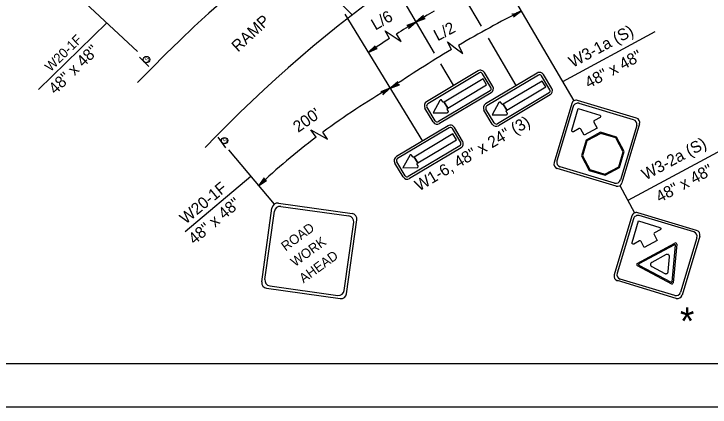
# Model space of a CAD drawing. Extents: x 499945 to 500993, y 499985 to 500645.
# Drawn here: x 500065.6 to 500306.4, y 499985 to 500120.9 of the extents above; entities that cross this region are included whole.
import ezdxf

# ---------------------------------------------------------------- set-up
doc = ezdxf.new("R2010")
doc.units = 0
for name, color, linetype in [('1', 7, 'Continuous'), ('24', 7, 'Continuous'), ('3', 7, 'Continuous'), ('39', 7, 'Continuous'), ('41', 7, 'Continuous'), ('5', 7, 'Continuous'), ('56', 7, 'Continuous'), ('57', 7, 'Continuous'), ('60', 7, 'Continuous')]:
    doc.layers.add(name, color=color, linetype=linetype)

msp = doc.modelspace()

# ---------------------------------------------------------------- linework, layer by layer
at = {"layer": '1'}
for p, q in [((500226.52, 500146.63), (500259.28, 500090.84)), ((500214.11, 500138.75), (500227.14, 500116.64)), ((500198.03, 500129.28), (500210.96, 500107.32)), ((500182.64, 500120.48), (500177.9, 500125.21)), ((500108.37, 500107.9), (500090.33, 500124.52)), ((500180.01, 500120.72), (500206.89, 500076.86)), ((500195.53, 500112.37), (500193.96, 500115.06)), ((500193.96, 500115.06), (500196.71, 500113.2)), ((500196.71, 500113.2), (500199.47, 500111.34)), ((500199.47, 500111.34), (500197.96, 500113.92)), ((500216.9, 500108.52), (500215.5, 500111.17)), ((500215.5, 500111.17), (500218.17, 500109.19)), ((500229.56, 500112.53), (500239.21, 500096.13)), ((500218.17, 500109.19), (500220.85, 500107.22)), ((500220.85, 500107.22), (500219.44, 500109.87)), ((500213.13, 500103.64), (500217.47, 500096.26)), ((500170.07, 500078.23), (500168.27, 500080.8)), ((500168.27, 500080.8), (500171.17, 500079.18)), ((500174.07, 500077.55), (500172.38, 500079.96)), ((500171.17, 500079.18), (500174.07, 500077.55)), ((500139.76, 500073.87), (500155.59, 500055.06)), ((500147.5, 500064.68), (500124.8, 500045.58)), ((500275.1, 500061.51), (500280.18, 500052.08)), ((500000, 500000), (500990, 500000)), ((500993, 499985), (499944.83, 499985))]:
    msp.add_line(p, q, dxfattribs=at)
for centre, radius, start, end in [((500468.53, 499750.88), 499.62, 110.8985, 136.1329), ((500467.05, 499753.55), 464.3, 91.7232, 136.2425), ((500447.89, 499719.82), 466.67, 120.5188, 122.3826), ((500447.89, 499719.82), 452.16, 117.2201, 120.3575), ((500447.89, 499719.82), 466.67, 122.7368, 123.8244), ((500447.89, 499719.82), 452.16, 120.7225, 123.8818), ((500320.32, 499879.57), 249.08, 120.0377, 126.438), ((500320.32, 499879.57), 249.08, 127.1013, 133.0845)]:
    msp.add_arc(centre, radius, start, end, dxfattribs=at)
at = {"layer": '24'}
for points in [[(500204.66, 500118.1), (500207.81, 500119.3), (500206.83, 500119.39), (500207.2, 500120.29), (500204.66, 500118.1), (500204.84, 500118.22), (500207.71, 500119.29), (500206.77, 500119.37), (500207.11, 500120.18), (500204.94, 500118.29), (500205.04, 500118.33), (500207.49, 500119.26), (500206.76, 500119.36), (500207.04, 500120.05), (500205.09, 500118.36), (500205.17, 500118.43), (500207.32, 500119.23), (500206.74, 500119.34), (500206.92, 500119.92), (500205.45, 500118.59), (500205.61, 500118.69), (500207.13, 500119.22), (500206.72, 500119.32), (500206.83, 500119.77), (500205.65, 500118.69), (500205.8, 500118.77), (500206.93, 500119.2), (500206.61, 500119.29), (500206.71, 500119.61), (500205.94, 500118.86), (500206.09, 500118.94), (500206.77, 500119.18), (500206.59, 500119.26), (500206.67, 500119.51), (500206.16, 500118.99), (500206.61, 500119.14), (500206.49, 500119.21), (500206.6, 500119.43), (500206.25, 500119.07), (500206.55, 500119.16), (500206.39, 500119.18), (500206.49, 500119.31), (500206.41, 500119.15), (500206.48, 500119.18)], [(500237.84, 500120.92), (500238.82, 500120.76), (500238.39, 500119.89), (500241.07, 500121.91)], [(500237.95, 500120.93), (500238.88, 500120.78), (500238.49, 500119.99), (500240.78, 500121.74)], [(500238.17, 500120.94), (500238.89, 500120.79), (500238.57, 500120.12), (500240.63, 500121.68)], [(500238.34, 500120.96), (500238.91, 500120.81), (500238.69, 500120.24), (500240.25, 500121.47)], [(500238.53, 500120.96), (500238.94, 500120.83), (500238.79, 500120.39), (500240.05, 500121.38)], [(500239.04, 500120.85), (500238.92, 500120.54), (500239.74, 500121.23)], [(500239.06, 500120.88), (500238.97, 500120.63), (500239.51, 500121.11)], [(500239.17, 500120.92), (500239.04, 500120.71), (500239.42, 500121.05)], [(500239.27, 500120.94), (500239.17, 500120.82), (500239.26, 500120.97)], [(500204.63, 500118.05), (500201.49, 500116.84), (500202.47, 500116.75), (500202.1, 500115.85), (500204.63, 500118.05), (500204.45, 500117.94), (500201.59, 500116.85), (500202.53, 500116.77), (500202.2, 500115.96), (500204.35, 500117.86), (500204.25, 500117.82), (500201.81, 500116.88), (500202.54, 500116.78), (500202.27, 500116.09), (500204.21, 500117.8), (500204.12, 500117.72), (500201.98, 500116.91), (500202.56, 500116.8), (500202.38, 500116.22), (500203.85, 500117.56), (500203.68, 500117.46), (500202.17, 500116.92), (500202.58, 500116.82), (500202.47, 500116.37), (500203.65, 500117.46), (500203.49, 500117.37), (500202.37, 500116.93), (500202.68, 500116.86), (500202.59, 500116.53), (500203.36, 500117.28), (500203.2, 500117.21), (500202.52, 500116.96), (500202.71, 500116.88), (500202.63, 500116.63), (500203.14, 500117.15), (500202.68, 500117), (500202.81, 500116.93), (500202.7, 500116.72), (500203.05, 500117.07), (500202.75, 500116.98), (500202.91, 500116.96), (500202.81, 500116.84), (500202.89, 500116.99), (500202.82, 500116.97)], [(500188.12, 500107.51), (500191.2, 500108.9), (500190.21, 500108.94), (500190.53, 500109.85), (500188.12, 500107.51), (500188.3, 500107.64), (500191.1, 500108.88), (500190.15, 500108.91), (500190.44, 500109.74), (500188.39, 500107.72), (500188.49, 500107.77), (500190.88, 500108.84), (500190.14, 500108.9), (500190.38, 500109.61), (500188.53, 500107.79), (500188.62, 500107.87), (500190.71, 500108.81), (500190.12, 500108.88), (500190.27, 500109.47), (500188.88, 500108.05), (500189.04, 500108.16), (500190.52, 500108.78), (500190.1, 500108.85), (500190.19, 500109.31), (500189.07, 500108.16), (500189.23, 500108.25), (500190.32, 500108.76), (500190, 500108.82), (500190.08, 500109.14), (500189.35, 500108.35), (500189.5, 500108.43), (500190.17, 500108.72), (500189.98, 500108.79), (500190.04, 500109.05), (500189.56, 500108.5), (500190.01, 500108.67), (500189.88, 500108.74), (500189.98, 500108.96), (500189.65, 500108.58), (500189.95, 500108.69), (500189.78, 500108.7), (500189.87, 500108.83), (500189.8, 500108.67), (500189.88, 500108.7)], [(500195.83, 500095.2), (500198.99, 500096.37), (500198.01, 500096.48), (500198.39, 500097.37), (500195.83, 500095.2), (500196.01, 500095.32), (500198.89, 500096.36), (500197.95, 500096.45), (500198.29, 500097.26), (500196.11, 500095.38), (500196.21, 500095.43), (500198.67, 500096.33), (500197.94, 500096.44), (500198.22, 500097.13), (500196.26, 500095.45), (500196.35, 500095.52), (500198.5, 500096.31), (500197.92, 500096.42), (500198.1, 500097), (500196.62, 500095.68), (500196.78, 500095.78), (500198.31, 500096.3), (500197.89, 500096.4), (500198.01, 500096.85), (500196.82, 500095.78), (500196.98, 500095.86), (500198.11, 500096.29), (500197.79, 500096.37), (500197.89, 500096.69), (500197.12, 500095.95), (500197.27, 500096.02), (500197.95, 500096.27), (500197.77, 500096.35), (500197.85, 500096.6), (500197.34, 500096.08), (500197.79, 500096.22), (500197.67, 500096.3), (500197.78, 500096.51), (500197.43, 500096.16), (500197.73, 500096.24), (500197.57, 500096.27), (500197.66, 500096.39), (500197.59, 500096.24), (500197.66, 500096.26)], [(500195.64, 500095.2), (500192.52, 500093.92), (500193.5, 500093.85), (500193.15, 500092.95), (500195.64, 500095.2), (500195.46, 500095.08), (500192.62, 500093.94), (500193.56, 500093.88), (500193.24, 500093.06), (500195.36, 500095), (500195.26, 500094.96), (500192.84, 500093.97), (500193.57, 500093.89), (500193.31, 500093.19), (500195.22, 500094.93), (500195.13, 500094.86), (500193.01, 500094), (500193.59, 500093.9), (500193.43, 500093.32), (500194.86, 500094.69), (500194.7, 500094.59), (500193.2, 500094.02), (500193.61, 500093.93), (500193.51, 500093.48), (500194.67, 500094.58), (500194.51, 500094.5), (500193.4, 500094.04), (500193.71, 500093.96), (500193.63, 500093.64), (500194.38, 500094.4), (500194.23, 500094.33), (500193.55, 500094.06), (500193.74, 500093.99), (500193.67, 500093.74), (500194.16, 500094.27), (500193.71, 500094.11), (500193.84, 500094.04), (500193.73, 500093.82), (500194.07, 500094.19), (500193.77, 500094.09), (500193.94, 500094.07), (500193.84, 500093.95), (500193.92, 500094.1), (500193.84, 500094.08)], [(500150.18, 500061.49), (500153, 500063.35), (500152.02, 500063.23), (500152.18, 500064.19), (500150.18, 500061.49), (500150.34, 500061.64), (500152.9, 500063.32), (500151.96, 500063.19), (500152.11, 500064.06), (500150.42, 500061.73), (500150.51, 500061.8), (500152.69, 500063.24), (500151.95, 500063.18), (500152.07, 500063.92), (500150.55, 500061.83), (500150.61, 500061.92), (500152.53, 500063.18), (500151.94, 500063.16), (500151.99, 500063.76), (500150.85, 500062.14), (500150.98, 500062.27), (500152.35, 500063.13), (500151.92, 500063.13), (500151.93, 500063.6), (500151.02, 500062.28), (500151.15, 500062.4), (500152.15, 500063.07), (500151.83, 500063.08), (500151.85, 500063.41), (500151.26, 500062.52), (500151.4, 500062.62), (500152.01, 500063.01), (500151.81, 500063.05), (500151.83, 500063.31), (500151.45, 500062.69), (500151.86, 500062.93), (500151.73, 500062.98), (500151.79, 500063.21), (500151.52, 500062.79), (500151.8, 500062.94), (500151.63, 500062.92), (500151.7, 500063.07), (500151.66, 500062.9), (500151.72, 500062.94)]]:
    msp.add_lwpolyline(points, dxfattribs=at)
at = {"layer": '3'}
msp.add_lwpolyline([(500263.48, 500077.24), (500261.84, 500071.77), (500264.55, 500066.74), (500270.03, 500065.1), (500275.06, 500067.81), (500276.7, 500073.28), (500273.99, 500078.31), (500268.51, 500079.95), (500263.48, 500077.24)], dxfattribs=at)
at = {"layer": '41'}
msp.add_lwpolyline([(499944.83, 500645), (500993, 500645), (500993, 499985), (499944.83, 499985)], close=True, dxfattribs=at)
at = {"layer": '5'}
for p, q in [((500074.07, 500094.75), (500097.69, 500117.73)), ((500255.41, 500097.56), (500287.34, 500114.77)), ((500260.74, 500088.13), (500260.74, 500088.13)), ((500277.99, 500056.45), (500312.7, 500075.16)), ((500281.56, 500049.33), (500281.56, 500049.33))]:
    msp.add_line(p, q, dxfattribs=at)
at = {"layer": '56'}
for p, q in [((500112.23, 500102.67), (500109.07, 500105.87)), ((500226.15, 500101.16), (500208.3, 500090.51)), ((500226.56, 500100.47), (500208.71, 500089.82)), ((500230.52, 500095.39), (500227.66, 500100.2)), ((500231.21, 500095.8), (500228.34, 500100.61)), ((500246.56, 500100.44), (500228.72, 500089.78)), ((500246.97, 500099.75), (500229.13, 500089.1)), ((500250.94, 500094.67), (500248.07, 500099.47)), ((500251.62, 500095.08), (500248.75, 500099.88)), ((500230.25, 500094.3), (500212.4, 500083.64)), ((500230.66, 500093.61), (500212.81, 500082.96)), ((500250.66, 500093.57), (500232.81, 500082.92)), ((500251.07, 500092.89), (500233.22, 500082.23)), ((500258.49, 500089.88), (500252.39, 500069.5)), ((500259.28, 500090.84), (500259.28, 500090.84)), ((500280.89, 500084.86), (500260.51, 500090.96)), ((500279.88, 500084.31), (500261.05, 500089.96)), ((500210.62, 500083.51), (500207.75, 500088.32)), ((500211.3, 500083.92), (500208.44, 500088.73)), ((500231.03, 500082.79), (500228.16, 500087.59)), ((500231.72, 500083.2), (500228.85, 500088)), ((500259.04, 500088.87), (500253.4, 500070.04)), ((500215.73, 500082.19), (500197.89, 500071.54)), ((500280.97, 500082.3), (500275.33, 500063.47)), ((500281.98, 500082.84), (500275.87, 500062.46)), ((500216.14, 500081.5), (500198.29, 500070.85)), ((500220.11, 500076.42), (500217.24, 500081.23)), ((500220.79, 500076.83), (500217.92, 500081.64)), ((500138.87, 500074.58), (500136.21, 500078.22)), ((500219.83, 500075.32), (500201.98, 500064.67)), ((500220.24, 500074.64), (500202.39, 500063.99)), ((500200.89, 500064.95), (500198.02, 500069.75)), ((500200.2, 500064.54), (500197.33, 500069.34)), ((500273.85, 500061.38), (500253.48, 500067.48)), ((500273.31, 500062.39), (500254.48, 500068.03)), ((500275.1, 500061.51), (500275.1, 500061.51)), ((500157.06, 500055.45), (500182.56, 500051.88)), ((500151.29, 500028.28), (500154.85, 500053.78)), ((500157.9, 500054.34), (500181.45, 500051.05)), ((500152.39, 500029.12), (500155.69, 500052.67)), ((500279.32, 500051.07), (500273.21, 500030.69)), ((500280.1, 500052.03), (500280.1, 500052.03)), ((500301.71, 500046.05), (500281.33, 500052.16)), ((500300.7, 500045.51), (500281.87, 500051.15)), ((500179.82, 500025.28), (500183.12, 500048.84)), ((500180.66, 500024.18), (500184.23, 500049.67)), ((500279.86, 500050.06), (500274.22, 500031.24)), ((500301.79, 500043.5), (500296.15, 500024.67)), ((500302.8, 500044.04), (500296.69, 500023.66)), ((500281.18, 500034.62), (500294.22, 500041.65)), ((500294.82, 500041.25), (500293.57, 500027.96)), ((500287.7, 500038.14), (500287.72, 500038.1)), ((500281.19, 500033.9), (500292.97, 500027.64)), ((500294.13, 500023.58), (500275.3, 500029.22)), ((500154.06, 500026.91), (500177.61, 500023.61)), ((500294.67, 500022.57), (500274.3, 500028.68)), ((500152.95, 500026.07), (500178.45, 500022.51)), ((500295.92, 500022.7), (500295.92, 500022.7))]:
    msp.add_line(p, q, dxfattribs=at)
for centre in [(500111.45, 500105.06), (500138.45, 500077.06)]:
    msp.add_circle(centre, 1.12, dxfattribs=at)
for centre, radius, start, end in [((500226.97, 500099.79), 1.6, 30.8341, 120.8341), ((500226.97, 500099.79), 0.799, 30.8341, 120.8341), ((500247.38, 500099.06), 1.6, 30.8341, 120.8341), ((500247.38, 500099.06), 0.799, 30.8341, 120.8341), ((500229.84, 500094.98), 0.799, 300.8341, 30.8341), ((500229.84, 500094.98), 1.6, 300.8341, 30.8341), ((500250.25, 500094.26), 0.799, 300.8341, 30.8341), ((500250.25, 500094.26), 1.6, 300.8341, 30.8341), ((500209.12, 500089.14), 1.6, 120.8341, 210.8341), ((500209.12, 500089.14), 0.799, 120.8341, 210.8341), ((500229.54, 500088.41), 1.6, 120.8341, 210.8341), ((500229.54, 500088.41), 0.799, 120.8341, 210.8341), ((500260.05, 500089.41), 1.62, 73.3214, 163.3214), ((500260.59, 500088.41), 1.62, 73.3214, 163.3214), ((500279.42, 500082.76), 1.62, 343.3214, 73.3214), ((500280.42, 500083.31), 1.62, 343.3214, 73.3214), ((500211.99, 500084.33), 1.6, 210.8341, 300.8341), ((500211.99, 500084.33), 0.799, 210.8341, 300.8341), ((500216.55, 500080.82), 1.6, 30.8341, 120.8341), ((500232.4, 500083.61), 1.6, 210.8341, 300.8341), ((500232.4, 500083.61), 0.799, 210.8341, 300.8341), ((500216.55, 500080.82), 0.799, 30.8341, 120.8341), ((500219.42, 500076.01), 0.799, 300.8341, 30.8341), ((500219.42, 500076.01), 1.6, 300.8341, 30.8341), ((500198.7, 500070.16), 1.6, 120.8341, 210.8341), ((500198.7, 500070.16), 0.799, 120.8341, 210.8341), ((500254.95, 500069.58), 1.62, 163.3214, 253.3214), ((500253.94, 500069.03), 1.62, 163.3214, 253.3214), ((500201.57, 500065.36), 0.799, 210.8341, 300.8341), ((500201.57, 500065.36), 1.6, 210.8341, 300.8341), ((500273.78, 500063.94), 1.62, 253.3214, 343.3214), ((500274.32, 500062.93), 1.62, 253.3214, 343.3214), ((500156.79, 500053.51), 1.96, 82.0383, 172.0383), ((500157.63, 500052.4), 1.96, 82.0383, 172.0383), ((500181.18, 500049.11), 1.96, 352.0383, 82.0383), ((500182.28, 500049.94), 1.96, 352.0383, 82.0383), ((500280.87, 500050.61), 1.62, 73.3214, 163.3214), ((500281.41, 500049.6), 1.62, 73.3214, 163.3214), ((500301.25, 500044.5), 1.62, 343.3214, 73.3214), ((500300.24, 500043.96), 1.62, 343.3214, 73.3214), ((500294.41, 500041.29), 0.408, 354.6313, 118.3214), ((500281.38, 500034.26), 0.408, 118.3214, 242.0114), ((500275.77, 500030.77), 1.62, 163.3214, 253.3214), ((500154.33, 500028.85), 1.96, 172.0383, 262.0383), ((500274.76, 500030.23), 1.62, 163.3214, 253.3214), ((500153.23, 500028.01), 1.96, 172.0383, 262.0383), ((500293.16, 500028), 0.408, 242.0114, 354.6313), ((500177.89, 500025.55), 1.96, 262.0383, 352.0383), ((500178.72, 500024.45), 1.96, 262.0383, 352.0383), ((500294.6, 500025.13), 1.62, 253.3214, 343.3214), ((500295.14, 500024.12), 1.62, 253.3214, 343.3214)]:
    msp.add_arc(centre, radius, start, end, dxfattribs=at)
at = {"layer": '57'}
for p, q in [((500266, 500078.6), (500266, 500078.6)), ((500272.54, 500066.45), (500272.54, 500066.45)), ((500287.7, 500038.14), (500287.7, 500038.14)), ((500293.37, 500027.65), (500293.37, 500027.65)), ((500293.37, 500027.65), (500293.37, 500027.65))]:
    msp.add_line(p, q, dxfattribs=at)
at = {"layer": '60'}
for p, q in [((500219.51, 500092.01), (500219.51, 500092.01)), ((500239.92, 500091.29), (500239.92, 500091.29)), ((500209.09, 500073.04), (500209.09, 500073.04)), ((500155.61, 500055.07), (500155.61, 500055.07)), ((500179.9, 500022.88), (500179.9, 500022.88))]:
    msp.add_line(p, q, dxfattribs=at)
for points in [[(500215.67, 500088.32), (500229.09, 500096.33), (500227.86, 500098.39), (500214.44, 500090.38)], [(500236.08, 500087.6), (500249.5, 500095.61), (500248.27, 500097.67), (500234.85, 500089.66)], [(500210.55, 500086.66), (500215.45, 500086.73), (500215.5, 500086.74), (500215.56, 500086.75), (500215.62, 500086.78), (500215.68, 500086.81), (500215.74, 500086.87), (500215.8, 500086.95), (500215.82, 500087.01), (500215.84, 500087.05), (500215.85, 500087.14), (500215.84, 500087.21), (500215.82, 500087.26), (500215.79, 500087.34), (500215.53, 500087.77), (500215.49, 500087.85), (500215.48, 500087.9), (500215.47, 500087.95), (500215.47, 500088.01), (500215.48, 500088.07), (500215.5, 500088.13), (500215.52, 500088.17), (500215.56, 500088.22), (500215.6, 500088.27), (500215.67, 500088.32), (500214.44, 500090.38), (500214.34, 500090.34), (500214.26, 500090.33), (500214.21, 500090.33), (500214.14, 500090.34), (500214.08, 500090.36), (500214.02, 500090.39), (500213.98, 500090.41), (500213.89, 500090.52), (500213.63, 500090.95), (500213.57, 500091.03), (500213.52, 500091.08), (500213.44, 500091.12), (500213.39, 500091.14), (500213.29, 500091.15), (500213.23, 500091.15), (500213.15, 500091.13), (500213.07, 500091.09), (500212.99, 500091.01), (500212.96, 500090.98), (500212.94, 500090.94)], [(500230.96, 500085.94), (500235.86, 500086.01), (500235.91, 500086.01), (500235.97, 500086.03), (500236.03, 500086.05), (500236.09, 500086.08), (500236.16, 500086.14), (500236.21, 500086.23), (500236.24, 500086.28), (500236.25, 500086.33), (500236.26, 500086.41), (500236.25, 500086.49), (500236.24, 500086.54), (500236.2, 500086.61), (500235.94, 500087.05), (500235.91, 500087.13), (500235.89, 500087.18), (500235.89, 500087.23), (500235.89, 500087.29), (500235.9, 500087.35), (500235.92, 500087.41), (500235.93, 500087.44), (500235.97, 500087.5), (500236.01, 500087.55), (500236.08, 500087.6), (500234.85, 500089.66), (500234.75, 500089.61), (500234.67, 500089.6), (500234.62, 500089.6), (500234.55, 500089.61), (500234.49, 500089.63), (500234.43, 500089.66), (500234.39, 500089.69), (500234.3, 500089.79), (500234.04, 500090.23), (500233.98, 500090.31), (500233.93, 500090.35), (500233.85, 500090.39), (500233.8, 500090.41), (500233.71, 500090.42), (500233.64, 500090.42), (500233.56, 500090.4), (500233.49, 500090.36), (500233.4, 500090.29), (500233.38, 500090.26), (500233.35, 500090.22)], [(500262.79, 500078.96), (500261.67, 500081.03), (500261.54, 500081.18), (500261.36, 500081.25), (500261.1, 500081.21), (500259.14, 500080.15), (500258.91, 500080.1), (500258.72, 500080.16), (500258.58, 500080.3), (500258.52, 500080.45), (500258.53, 500080.65), (500260.74, 500088.13), (500268.21, 500085.86), (500268.48, 500085.61), (500268.5, 500085.56), (500268.5, 500085.36), (500268.46, 500085.25), (500268.29, 500085.08), (500266.33, 500084.03), (500266.2, 500083.91), (500266.16, 500083.86), (500266.11, 500083.65), (500266.16, 500083.45), (500267.28, 500081.38)], [(500205.25, 500069.35), (500218.67, 500077.36), (500217.44, 500079.42), (500204.02, 500071.41)], [(500274.75, 500068.06), (500276.31, 500073.24), (500273.74, 500078.01), (500268.55, 500079.56), (500263.79, 500076.99), (500262.24, 500071.81), (500264.8, 500067.04), (500269.99, 500065.49)], [(500200.13, 500067.69), (500205.03, 500067.76), (500205.08, 500067.77), (500205.14, 500067.78), (500205.2, 500067.8), (500205.26, 500067.84), (500205.32, 500067.89), (500205.38, 500067.98), (500205.41, 500068.04), (500205.42, 500068.08), (500205.43, 500068.17), (500205.42, 500068.24), (500205.41, 500068.29), (500205.37, 500068.37), (500205.11, 500068.8), (500205.08, 500068.88), (500205.06, 500068.93), (500205.06, 500068.98), (500205.06, 500069.04), (500205.07, 500069.1), (500205.08, 500069.16), (500205.1, 500069.2), (500205.14, 500069.25), (500205.18, 500069.3), (500205.25, 500069.35), (500204.02, 500071.41), (500203.92, 500071.37), (500203.84, 500071.35), (500203.79, 500071.35), (500203.72, 500071.36), (500203.66, 500071.38), (500203.6, 500071.41), (500203.56, 500071.44), (500203.47, 500071.55), (500203.21, 500071.98), (500203.15, 500072.06), (500203.1, 500072.1), (500203.02, 500072.15), (500202.97, 500072.17), (500202.88, 500072.18), (500202.81, 500072.17), (500202.73, 500072.15), (500202.66, 500072.12), (500202.57, 500072.04), (500202.54, 500072.01), (500202.52, 500071.97)], [(500283.61, 500040.15), (500282.49, 500042.23), (500282.36, 500042.38), (500282.18, 500042.45), (500281.92, 500042.4), (500279.96, 500041.35), (500279.74, 500041.3), (500279.54, 500041.36), (500279.4, 500041.5), (500279.34, 500041.65), (500279.36, 500041.84), (500281.56, 500049.33), (500289.03, 500047.06), (500289.3, 500046.81), (500289.32, 500046.76), (500289.32, 500046.56), (500289.28, 500046.45), (500289.11, 500046.28), (500287.15, 500045.22), (500287.02, 500045.11), (500286.98, 500045.05), (500286.93, 500044.85), (500286.98, 500044.65), (500288.1, 500042.57)], [(500281.71, 500034.45), (500281.69, 500034.43), (500281.67, 500034.41), (500281.65, 500034.39), (500281.63, 500034.36), (500281.62, 500034.34), (500281.61, 500034.31), (500281.61, 500034.29), (500281.61, 500034.27), (500281.61, 500034.25), (500281.6, 500034.23), (500281.61, 500034.21), (500281.62, 500034.19), (500281.64, 500034.16), (500281.66, 500034.13), (500281.68, 500034.11), (500281.7, 500034.09), (500281.71, 500034.09), (500292.89, 500028.14), (500292.91, 500028.13), (500292.94, 500028.13), (500292.96, 500028.12), (500292.98, 500028.12), (500293, 500028.12), (500293.02, 500028.12), (500293.04, 500028.13), (500293.07, 500028.14), (500293.09, 500028.15), (500293.11, 500028.16), (500293.13, 500028.17), (500293.14, 500028.19), (500293.16, 500028.21), (500293.17, 500028.23), (500293.18, 500028.25), (500293.18, 500028.26), (500293.19, 500028.28), (500293.19, 500028.31), (500294.38, 500040.91), (500294.37, 500040.94), (500294.37, 500040.96), (500294.37, 500040.98), (500294.36, 500041), (500294.36, 500041.01), (500294.34, 500041.04), (500294.32, 500041.06), (500294.31, 500041.08), (500294.29, 500041.09), (500294.28, 500041.1), (500294.26, 500041.11), (500294.24, 500041.12), (500294.22, 500041.12), (500294.2, 500041.13), (500294.18, 500041.13), (500294.16, 500041.13), (500294.14, 500041.13), (500294.12, 500041.13), (500294.11, 500041.12), (500294.09, 500041.12), (500294.08, 500041.11)], [(500286.18, 500035), (500286.05, 500034.9), (500285.95, 500034.81), (500285.9, 500034.74), (500285.83, 500034.64), (500285.79, 500034.5), (500285.76, 500034.39), (500285.75, 500034.23), (500285.78, 500034.08), (500285.82, 500033.93), (500285.89, 500033.83), (500285.98, 500033.71), (500286.09, 500033.61), (500286.19, 500033.56), (500290.68, 500031.17), (500290.81, 500031.11), (500290.93, 500031.09), (500291.05, 500031.08), (500291.16, 500031.08), (500291.26, 500031.1), (500291.4, 500031.15), (500291.51, 500031.2), (500291.62, 500031.29), (500291.7, 500031.37), (500291.76, 500031.46), (500291.81, 500031.55), (500291.85, 500031.64), (500291.87, 500031.74), (500291.88, 500031.81), (500292.36, 500036.88), (500292.36, 500036.98), (500292.35, 500037.06), (500292.34, 500037.14), (500292.3, 500037.25), (500292.25, 500037.36), (500292.19, 500037.45), (500292.12, 500037.54), (500292.03, 500037.61), (500291.94, 500037.67), (500291.83, 500037.72), (500291.74, 500037.75), (500291.64, 500037.77), (500291.53, 500037.78), (500291.44, 500037.77), (500291.33, 500037.75), (500291.22, 500037.71), (500291.16, 500037.68)]]:
    msp.add_lwpolyline(points, close=True, dxfattribs=at)
for centre in [(500111.45, 500105.06), (500138.45, 500077.06)]:
    msp.add_circle(centre, 1.12, dxfattribs=at)

# ---------------------------------------------------------------- texts
at = {"layer": '1'}
msp.add_text('*', height=9.59, dxfattribs=at).set_placement((500295.93, 500009.93))
at = {"layer": '39'}
for s, p in [('ROAD', (500159.54, 500038.75)), ('WORK', (500162.82, 500033.35)), ('AHEAD', (500165.76, 500027.69))]:
    msp.add_text(s, height=3.3, rotation=36.0288, dxfattribs=at).set_placement(p)
at = {"layer": '5'}
for s, height, rotation, p in [('RAMP', 4, 42.8101, (500143.09, 500107.48)), ('L/6', 4, 30.3378, (500190.62, 500115.07)), ('L/2', 4, 27.8721, (500212.11, 500111.35)), ('W3-1a (S)', 4, 28.3213, (500258.87, 500102.18)), ('W20-1F', 3.3, 44.2154, (500078.22, 500100.72)), ('48" x 48"', 4, 44.2154, (500079.91, 500092.84)), ('48" x 48"', 4, 28.3213, (500264.41, 500095.02)), ("200'", 4, 35.0725, (500163.9, 500079.71)), ('W1-6, 48" x 24" (3)', 4, 30.5654, (500205.72, 500059.48)), ('W3-2a (S)', 4, 28.3208, (500284.07, 500063.3)), ('48" x 48" ', 4, 28.3214, (500288.94, 500055.56)), ('W20-1F', 4, 39.4247, (500124.97, 500048)), ('48" x 48"', 4, 40.132, (500128, 500040.97))]:
    msp.add_text(s, height=height, rotation=rotation, dxfattribs=at).set_placement(p)
at = {"layer": '56'}
for rotation, p in [(44.6159, (500111.65, 500104.2)), (36.1312, (500138.52, 500076.19))]:
    msp.add_text('S', height=1.5, rotation=rotation, dxfattribs=at).set_placement(p)

doc.saveas('drawing.dxf')
